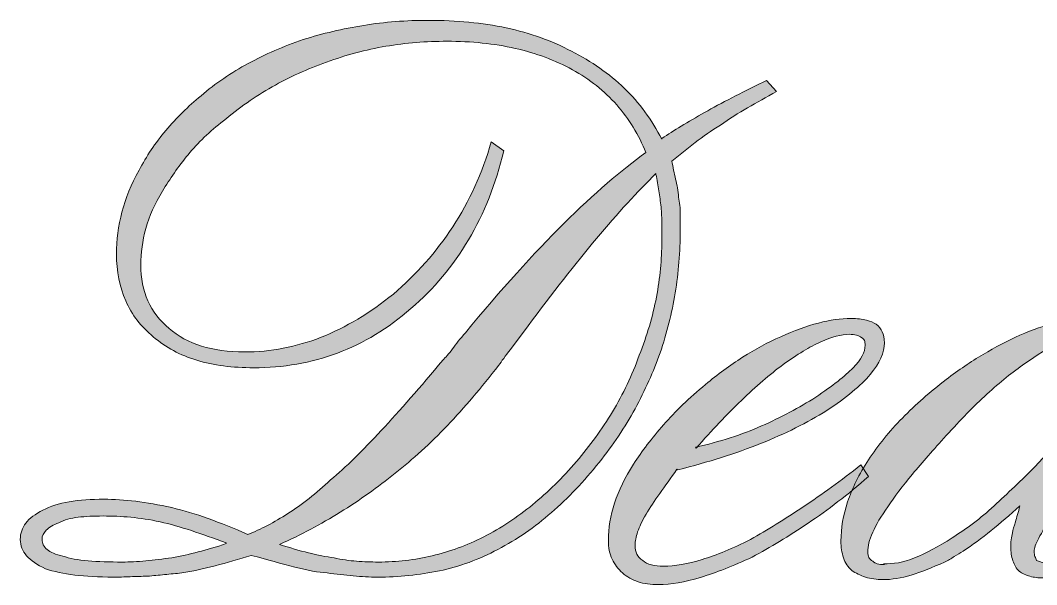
# Model space of a CAD drawing. Header units: millimetres. Extents: x 45.1 to 103.2, y -62.7 to -18.6.
# Drawn here: x 45.12 to 59.7, y -26.7 to -18.61 of the extents above; entities that cross this region are included whole.
import ezdxf

# ---------------------------------------------------------------- set-up
doc = ezdxf.new("R2010")
doc.units = ezdxf.units.MM
doc.header["$MEASUREMENT"] = 0
doc.layers.add('Calque 1', color=7, linetype='Continuous', lineweight=0)

# ---------------------------------------------------------------- blocks, each defined once
blk = doc.blocks.new('Block_0')
at = {"layer": 'Calque 1', "true_color": 0x1d1d1b, "transparency": 33554687}
h = blk.add_hatch(color=250, dxfattribs=at)
h.dxf.hatch_style = 2
edge = h.paths.add_edge_path()
edge.add_spline(control_points=[(53.389, -21.735), (53.085, -22.099), (52.757, -22.517), (52.405, -22.988), (52.405, -22.988), (52.153, -23.325), (52.153, -23.325), (52.081, -23.42), (52.025, -23.496), (51.985, -23.552), (51.737, -23.872), (51.491, -24.16), (51.248, -24.416), (51.004, -24.672), (50.753, -24.9), (50.498, -25.1), (50.25, -25.3), (49.988, -25.486), (49.712, -25.658), (49.436, -25.83), (49.146, -25.984), (48.842, -26.12), (48.986, -26.168), (49.124, -26.208), (49.256, -26.24), (49.388, -26.272), (49.51, -26.296), (49.622, -26.312), (49.734, -26.336), (49.842, -26.352), (49.946, -26.36), (50.05, -26.368), (50.154, -26.372), (50.258, -26.372), (50.522, -26.372), (50.78, -26.342), (51.032, -26.282), (51.284, -26.222), (51.529, -26.132), (51.769, -26.012), (52.017, -25.884), (52.251, -25.73), (52.471, -25.55), (52.691, -25.37), (52.901, -25.164), (53.101, -24.932), (53.293, -24.708), (53.465, -24.47), (53.617, -24.218), (53.769, -23.966), (53.897, -23.696), (54.001, -23.408), (54.113, -23.128), (54.195, -22.85), (54.247, -22.575), (54.299, -22.299), (54.325, -22.033), (54.325, -21.777), (54.325, -21.777), (54.325, -21.525), (54.325, -21.525), (54.325, -21.445), (54.321, -21.365), (54.313, -21.285), (54.305, -21.205), (54.295, -21.127), (54.283, -21.051), (54.271, -20.975), (54.257, -20.897), (54.241, -20.817), (54.241, -20.817), (54.241, -20.805), (54.241, -20.805), (53.977, -21.061), (53.693, -21.371), (53.389, -21.735)], knot_values=[0, 0, 0, 0, 1, 1, 1, 2, 2, 2, 3, 3, 3, 4, 4, 4, 5, 5, 5, 6, 6, 6, 7, 7, 7, 8, 8, 8, 9, 9, 9, 10, 10, 10, 11, 11, 11, 12, 12, 12, 13, 13, 13, 14, 14, 14, 15, 15, 15, 16, 16, 16, 17, 17, 17, 18, 18, 18, 19, 19, 19, 20, 20, 20, 21, 21, 21, 22, 22, 22, 23, 23, 23, 24, 24, 24, 25, 25, 25, 25], degree=3, periodic=0)
edge = h.paths.add_edge_path()
edge.add_spline(control_points=[(47.576, -25.922), (47.42, -25.87), (47.27, -25.828), (47.126, -25.796), (46.982, -25.764), (46.842, -25.742), (46.706, -25.73), (46.57, -25.718), (46.438, -25.712), (46.31, -25.712), (46.174, -25.712), (46.054, -25.718), (45.95, -25.73), (45.846, -25.742), (45.754, -25.768), (45.674, -25.808), (45.594, -25.84), (45.534, -25.876), (45.494, -25.916), (45.454, -25.956), (45.434, -26), (45.434, -26.048), (45.434, -26.104), (45.458, -26.152), (45.506, -26.192), (45.554, -26.232), (45.63, -26.264), (45.734, -26.288), (45.83, -26.32), (45.95, -26.342), (46.094, -26.354), (46.238, -26.366), (46.402, -26.372), (46.586, -26.372), (46.69, -26.372), (46.802, -26.366), (46.922, -26.354), (47.042, -26.342), (47.166, -26.328), (47.294, -26.312), (47.422, -26.288), (47.548, -26.26), (47.672, -26.228), (47.796, -26.196), (47.93, -26.156), (48.074, -26.108), (48.074, -26.108), (48.074, -26.096), (48.074, -26.096), (47.898, -26.032), (47.732, -25.974), (47.576, -25.922)], knot_values=[0, 0, 0, 0, 1, 1, 1, 2, 2, 2, 3, 3, 3, 4, 4, 4, 5, 5, 5, 6, 6, 6, 7, 7, 7, 8, 8, 8, 9, 9, 9, 10, 10, 10, 11, 11, 11, 12, 12, 12, 13, 13, 13, 14, 14, 14, 15, 15, 15, 16, 16, 16, 17, 17, 17, 17], degree=3, periodic=0)
edge = h.paths.add_edge_path()
edge.add_spline(control_points=[(54.937, -19.929), (55.177, -19.793), (55.457, -19.649), (55.777, -19.497), (55.777, -19.497), (55.825, -19.473), (55.825, -19.473), (55.825, -19.473), (55.969, -19.629), (55.969, -19.629), (55.825, -19.709), (55.687, -19.787), (55.555, -19.863), (55.423, -19.939), (55.293, -20.021), (55.165, -20.109), (55.037, -20.189), (54.917, -20.273), (54.805, -20.361), (54.805, -20.361), (54.469, -20.625), (54.469, -20.625), (54.485, -20.713), (54.503, -20.799), (54.523, -20.883), (54.543, -20.967), (54.557, -21.053), (54.565, -21.141), (54.573, -21.181), (54.579, -21.221), (54.583, -21.261), (54.587, -21.301), (54.589, -21.341), (54.589, -21.381), (54.589, -21.381), (54.589, -21.501), (54.589, -21.501), (54.589, -21.501), (54.589, -21.621), (54.589, -21.621), (54.589, -21.925), (54.565, -22.223), (54.517, -22.515), (54.469, -22.807), (54.397, -23.092), (54.301, -23.372), (54.205, -23.644), (54.085, -23.912), (53.941, -24.176), (53.797, -24.44), (53.625, -24.696), (53.425, -24.944), (53.209, -25.216), (52.981, -25.456), (52.741, -25.664), (52.501, -25.872), (52.245, -26.048), (51.973, -26.192), (51.701, -26.336), (51.421, -26.438), (51.133, -26.498), (50.845, -26.558), (50.55, -26.588), (50.246, -26.588), (50.134, -26.588), (50.018, -26.582), (49.898, -26.57), (49.778, -26.558), (49.654, -26.544), (49.526, -26.528), (49.398, -26.52), (49.242, -26.492), (49.058, -26.444), (48.874, -26.396), (48.666, -26.34), (48.434, -26.276), (48.258, -26.332), (48.086, -26.382), (47.918, -26.426), (47.75, -26.47), (47.59, -26.504), (47.438, -26.528), (47.358, -26.536), (47.276, -26.544), (47.192, -26.552), (47.108, -26.56), (47.026, -26.568), (46.946, -26.576), (46.866, -26.576), (46.784, -26.578), (46.7, -26.582), (46.616, -26.586), (46.534, -26.588), (46.454, -26.588), (46.246, -26.588), (46.062, -26.578), (45.902, -26.558), (45.742, -26.538), (45.602, -26.508), (45.482, -26.468), (45.362, -26.412), (45.272, -26.35), (45.212, -26.282), (45.152, -26.214), (45.122, -26.136), (45.122, -26.048), (45.122, -25.96), (45.148, -25.882), (45.2, -25.814), (45.252, -25.746), (45.334, -25.684), (45.446, -25.628), (45.55, -25.572), (45.676, -25.532), (45.824, -25.508), (45.972, -25.484), (46.138, -25.472), (46.322, -25.472), (46.466, -25.472), (46.618, -25.482), (46.778, -25.502), (46.938, -25.522), (47.11, -25.552), (47.294, -25.592), (47.462, -25.632), (47.636, -25.684), (47.816, -25.748), (47.996, -25.812), (48.186, -25.888), (48.386, -25.976), (48.57, -25.904), (48.762, -25.804), (48.962, -25.676), (49.162, -25.548), (49.366, -25.388), (49.574, -25.196), (49.79, -25.012), (50.032, -24.776), (50.3, -24.488), (50.568, -24.2), (50.861, -23.864), (51.182, -23.48), (51.222, -23.44), (51.267, -23.387), (51.32, -23.318), (51.372, -23.25), (51.434, -23.172), (51.506, -23.085), (52.017, -22.469), (52.489, -21.947), (52.921, -21.519), (53.353, -21.091), (53.745, -20.753), (54.097, -20.505), (53.993, -20.249), (53.853, -20.021), (53.677, -19.821), (53.501, -19.621), (53.289, -19.453), (53.041, -19.317), (52.793, -19.181), (52.519, -19.079), (52.219, -19.011), (51.919, -18.943), (51.593, -18.909), (51.241, -18.909), (50.946, -18.909), (50.654, -18.933), (50.366, -18.981), (50.078, -19.029), (49.794, -19.105), (49.514, -19.209), (49.242, -19.305), (48.982, -19.423), (48.734, -19.563), (48.486, -19.703), (48.254, -19.865), (48.038, -20.049), (47.838, -20.201), (47.668, -20.363), (47.528, -20.535), (47.388, -20.707), (47.266, -20.881), (47.162, -21.057), (47.05, -21.233), (46.97, -21.411), (46.922, -21.591), (46.874, -21.771), (46.85, -21.945), (46.85, -22.113), (46.85, -22.305), (46.884, -22.476), (46.952, -22.629), (47.02, -22.781), (47.122, -22.912), (47.258, -23.024), (47.386, -23.137), (47.54, -23.22), (47.72, -23.276), (47.9, -23.332), (48.106, -23.361), (48.338, -23.361), (48.714, -23.361), (49.08, -23.29), (49.436, -23.151), (49.792, -23.01), (50.138, -22.804), (50.474, -22.532), (50.802, -22.253), (51.086, -21.931), (51.326, -21.567), (51.566, -21.203), (51.749, -20.797), (51.877, -20.349), (51.877, -20.349), (52.057, -20.481), (52.057, -20.481), (51.945, -20.953), (51.777, -21.377), (51.553, -21.753), (51.33, -22.129), (51.054, -22.457), (50.726, -22.737), (50.398, -23.024), (50.046, -23.239), (49.67, -23.378), (49.294, -23.518), (48.894, -23.588), (48.47, -23.588), (48.166, -23.588), (47.894, -23.552), (47.654, -23.48), (47.414, -23.408), (47.206, -23.296), (47.03, -23.144), (46.854, -23), (46.722, -22.829), (46.634, -22.629), (46.546, -22.429), (46.502, -22.205), (46.502, -21.957), (46.502, -21.757), (46.528, -21.557), (46.58, -21.357), (46.632, -21.157), (46.714, -20.957), (46.826, -20.757), (46.93, -20.557), (47.058, -20.367), (47.21, -20.187), (47.362, -20.007), (47.53, -19.841), (47.714, -19.689), (47.922, -19.513), (48.148, -19.359), (48.392, -19.227), (48.636, -19.095), (48.898, -18.981), (49.178, -18.885), (49.458, -18.797), (49.748, -18.729), (50.048, -18.681), (50.348, -18.633), (50.658, -18.609), (50.978, -18.609), (51.378, -18.609), (51.749, -18.645), (52.093, -18.717), (52.437, -18.789), (52.749, -18.901), (53.029, -19.053), (53.317, -19.197), (53.569, -19.373), (53.785, -19.581), (54.001, -19.789), (54.181, -20.033), (54.325, -20.313), (54.325, -20.313), (54.325, -20.301), (54.325, -20.301), (54.493, -20.189), (54.697, -20.065), (54.937, -19.929)], knot_values=[0, 0, 0, 0, 1, 1, 1, 2, 2, 2, 3, 3, 3, 4, 4, 4, 5, 5, 5, 6, 6, 6, 7, 7, 7, 8, 8, 8, 9, 9, 9, 10, 10, 10, 11, 11, 11, 12, 12, 12, 13, 13, 13, 14, 14, 14, 15, 15, 15, 16, 16, 16, 17, 17, 17, 18, 18, 18, 19, 19, 19, 20, 20, 20, 21, 21, 21, 22, 22, 22, 23, 23, 23, 24, 24, 24, 25, 25, 25, 26, 26, 26, 27, 27, 27, 28, 28, 28, 29, 29, 29, 30, 30, 30, 31, 31, 31, 32, 32, 32, 33, 33, 33, 34, 34, 34, 35, 35, 35, 36, 36, 36, 37, 37, 37, 38, 38, 38, 39, 39, 39, 40, 40, 40, 41, 41, 41, 42, 42, 42, 43, 43, 43, 44, 44, 44, 45, 45, 45, 46, 46, 46, 47, 47, 47, 48, 48, 48, 49, 49, 49, 50, 50, 50, 51, 51, 51, 52, 52, 52, 53, 53, 53, 54, 54, 54, 55, 55, 55, 56, 56, 56, 57, 57, 57, 58, 58, 58, 59, 59, 59, 60, 60, 60, 61, 61, 61, 62, 62, 62, 63, 63, 63, 64, 64, 64, 65, 65, 65, 66, 66, 66, 67, 67, 67, 68, 68, 68, 69, 69, 69, 70, 70, 70, 71, 71, 71, 72, 72, 72, 73, 73, 73, 74, 74, 74, 75, 75, 75, 76, 76, 76, 77, 77, 77, 78, 78, 78, 79, 79, 79, 80, 80, 80, 81, 81, 81, 82, 82, 82, 83, 83, 83, 84, 84, 84, 85, 85, 85, 86, 86, 86, 87, 87, 87, 88, 88, 88, 89, 89, 89, 90, 90, 90, 91, 91, 91, 92, 92, 92, 93, 93, 93, 94, 94, 94, 94], degree=3, periodic=0)
h = blk.add_hatch(color=250, dxfattribs=at)
h.dxf.hatch_style = 2
edge = h.paths.add_edge_path()
edge.add_spline(control_points=[(57.95, -26.312), (58.11, -26.248), (58.29, -26.152), (58.49, -26.024), (58.594, -25.96), (58.696, -25.89), (58.796, -25.814), (58.896, -25.738), (58.994, -25.656), (59.09, -25.568), (59.186, -25.48), (59.284, -25.388), (59.384, -25.292), (59.484, -25.196), (59.586, -25.096), (59.69, -24.992), (59.85, -24.824), (59.992, -24.662), (60.116, -24.506), (60.24, -24.35), (60.346, -24.2), (60.434, -24.056), (60.522, -23.92), (60.588, -23.798), (60.632, -23.69), (60.676, -23.582), (60.698, -23.488), (60.698, -23.408), (60.698, -23.368), (60.692, -23.334), (60.68, -23.306), (60.668, -23.279), (60.65, -23.252), (60.626, -23.229), (60.594, -23.204), (60.56, -23.187), (60.524, -23.174), (60.488, -23.162), (60.45, -23.157), (60.41, -23.157), (60.29, -23.157), (60.158, -23.187), (60.014, -23.246), (59.87, -23.306), (59.71, -23.4), (59.534, -23.528), (59.358, -23.649), (59.176, -23.794), (58.988, -23.966), (58.8, -24.138), (58.606, -24.336), (58.406, -24.56), (58.222, -24.76), (58.06, -24.944), (57.92, -25.112), (57.78, -25.28), (57.662, -25.436), (57.566, -25.58), (57.47, -25.716), (57.398, -25.838), (57.35, -25.946), (57.302, -26.054), (57.278, -26.148), (57.278, -26.228), (57.278, -26.26), (57.284, -26.286), (57.296, -26.306), (57.308, -26.326), (57.326, -26.344), (57.35, -26.36), (57.366, -26.376), (57.388, -26.388), (57.416, -26.396), (57.444, -26.404), (57.478, -26.408), (57.518, -26.408), (57.518, -26.408), (57.506, -26.396), (57.506, -26.396), (57.642, -26.404), (57.79, -26.376), (57.95, -26.312)], knot_values=[0, 0, 0, 0, 1, 1, 1, 2, 2, 2, 3, 3, 3, 4, 4, 4, 5, 5, 5, 6, 6, 6, 7, 7, 7, 8, 8, 8, 9, 9, 9, 10, 10, 10, 11, 11, 11, 12, 12, 12, 13, 13, 13, 14, 14, 14, 15, 15, 15, 16, 16, 16, 17, 17, 17, 18, 18, 18, 19, 19, 19, 20, 20, 20, 21, 21, 21, 22, 22, 22, 23, 23, 23, 24, 24, 24, 25, 25, 25, 26, 26, 26, 27, 27, 27, 27], degree=3, periodic=0)
edge = h.paths.add_edge_path()
edge.add_spline(control_points=[(64.621, -19.521), (64.621, -19.521), (59.942, -25.688), (59.942, -25.688), (59.942, -25.688), (59.93, -25.712), (59.93, -25.712), (59.842, -25.84), (59.776, -25.946), (59.732, -26.03), (59.688, -26.114), (59.666, -26.176), (59.666, -26.216), (59.666, -26.248), (59.67, -26.274), (59.678, -26.294), (59.686, -26.314), (59.694, -26.332), (59.702, -26.348), (59.718, -26.356), (59.74, -26.364), (59.768, -26.372), (59.796, -26.38), (59.826, -26.384), (59.858, -26.384), (59.93, -26.384), (60.03, -26.354), (60.158, -26.294), (60.286, -26.234), (60.442, -26.14), (60.626, -26.012), (60.81, -25.876), (61.017, -25.718), (61.249, -25.538), (61.482, -25.358), (61.733, -25.148), (62.005, -24.908), (62.005, -24.908), (62.161, -25.064), (62.161, -25.064), (61.889, -25.32), (61.637, -25.544), (61.406, -25.736), (61.174, -25.928), (60.954, -26.092), (60.745, -26.228), (60.545, -26.356), (60.366, -26.45), (60.206, -26.51), (60.046, -26.57), (59.91, -26.6), (59.798, -26.6), (59.726, -26.6), (59.662, -26.592), (59.606, -26.576), (59.55, -26.56), (59.498, -26.536), (59.45, -26.504), (59.41, -26.464), (59.38, -26.414), (59.36, -26.354), (59.34, -26.294), (59.33, -26.228), (59.33, -26.156), (59.33, -26.124), (59.332, -26.09), (59.336, -26.054), (59.34, -26.018), (59.346, -25.984), (59.354, -25.952), (59.362, -25.912), (59.376, -25.86), (59.396, -25.796), (59.416, -25.732), (59.438, -25.656), (59.462, -25.568), (59.318, -25.696), (59.18, -25.814), (59.048, -25.922), (58.916, -26.03), (58.782, -26.128), (58.646, -26.216), (58.606, -26.24), (58.564, -26.266), (58.52, -26.294), (58.476, -26.322), (58.43, -26.348), (58.382, -26.372), (58.206, -26.452), (58.046, -26.514), (57.902, -26.558), (57.758, -26.602), (57.622, -26.624), (57.494, -26.624), (57.406, -26.624), (57.324, -26.612), (57.248, -26.588), (57.172, -26.564), (57.106, -26.532), (57.05, -26.492), (56.994, -26.444), (56.954, -26.384), (56.93, -26.312), (56.906, -26.24), (56.894, -26.16), (56.894, -26.072), (56.894, -25.888), (56.926, -25.7), (56.99, -25.508), (57.054, -25.316), (57.154, -25.116), (57.29, -24.908), (57.426, -24.7), (57.588, -24.5), (57.776, -24.308), (57.964, -24.116), (58.174, -23.932), (58.406, -23.756), (58.582, -23.62), (58.758, -23.5), (58.934, -23.397), (59.11, -23.292), (59.286, -23.2), (59.462, -23.121), (59.646, -23.04), (59.818, -22.981), (59.978, -22.941), (60.138, -22.901), (60.282, -22.881), (60.41, -22.881), (60.498, -22.881), (60.576, -22.892), (60.643, -22.916), (60.712, -22.941), (60.77, -22.977), (60.817, -23.024), (60.866, -23.065), (60.902, -23.115), (60.925, -23.174), (60.95, -23.234), (60.961, -23.305), (60.961, -23.384), (60.961, -23.384), (60.961, -23.408), (60.961, -23.408), (60.961, -23.408), (60.961, -23.444), (60.961, -23.444), (60.961, -23.444), (60.961, -23.462), (60.961, -23.462), (60.961, -23.462), (60.961, -23.48), (60.961, -23.48), (60.954, -23.488), (60.95, -23.495), (60.95, -23.498), (60.95, -23.498), (60.95, -23.505), (60.95, -23.505), (60.95, -23.505), (63.937, -19.521), (63.937, -19.521), (63.937, -19.521), (64.621, -19.521), (64.621, -19.521)], knot_values=[0, 0, 0, 0, 1, 1, 1, 2, 2, 2, 3, 3, 3, 4, 4, 4, 5, 5, 5, 6, 6, 6, 7, 7, 7, 8, 8, 8, 9, 9, 9, 10, 10, 10, 11, 11, 11, 12, 12, 12, 13, 13, 13, 14, 14, 14, 15, 15, 15, 16, 16, 16, 17, 17, 17, 18, 18, 18, 19, 19, 19, 20, 20, 20, 21, 21, 21, 22, 22, 22, 23, 23, 23, 24, 24, 24, 25, 25, 25, 26, 26, 26, 27, 27, 27, 28, 28, 28, 29, 29, 29, 30, 30, 30, 31, 31, 31, 32, 32, 32, 33, 33, 33, 34, 34, 34, 35, 35, 35, 36, 36, 36, 37, 37, 37, 38, 38, 38, 39, 39, 39, 40, 40, 40, 41, 41, 41, 42, 42, 42, 43, 43, 43, 44, 44, 44, 45, 45, 45, 46, 46, 46, 47, 47, 47, 48, 48, 48, 49, 49, 49, 50, 50, 50, 51, 51, 51, 52, 52, 52, 53, 53, 53, 54, 54, 54, 55, 55, 55, 55], degree=3, periodic=0)
h = blk.add_hatch(color=250, dxfattribs=at)
h.dxf.hatch_style = 2
edge = h.paths.add_edge_path()
edge.add_spline(control_points=[(55.754, -24.422), (56.034, -24.298), (56.294, -24.16), (56.534, -24.008), (56.774, -23.848), (56.952, -23.708), (57.068, -23.588), (57.184, -23.469), (57.242, -23.361), (57.242, -23.264), (57.242, -23.24), (57.238, -23.219), (57.23, -23.198), (57.222, -23.178), (57.21, -23.164), (57.194, -23.157), (57.17, -23.141), (57.144, -23.128), (57.116, -23.121), (57.088, -23.112), (57.054, -23.108), (57.014, -23.108), (56.902, -23.108), (56.766, -23.144), (56.606, -23.216), (56.446, -23.289), (56.266, -23.397), (56.066, -23.541), (55.874, -23.684), (55.674, -23.856), (55.466, -24.056), (55.258, -24.256), (55.042, -24.484), (54.818, -24.74), (54.818, -24.74), (54.806, -24.728), (54.806, -24.728), (55.158, -24.648), (55.474, -24.546), (55.754, -24.422)], knot_values=[0, 0, 0, 0, 1, 1, 1, 2, 2, 2, 3, 3, 3, 4, 4, 4, 5, 5, 5, 6, 6, 6, 7, 7, 7, 8, 8, 8, 9, 9, 9, 10, 10, 10, 11, 11, 11, 12, 12, 12, 13, 13, 13, 13], degree=3, periodic=0)
edge = h.paths.add_edge_path()
edge.add_spline(control_points=[(54.296, -25.388), (54.22, -25.492), (54.154, -25.592), (54.098, -25.688), (54.042, -25.784), (54.002, -25.868), (53.978, -25.94), (53.954, -26.012), (53.942, -26.076), (53.942, -26.132), (53.942, -26.18), (53.95, -26.222), (53.966, -26.258), (53.982, -26.294), (54.01, -26.324), (54.05, -26.348), (54.082, -26.38), (54.124, -26.402), (54.176, -26.414), (54.228, -26.426), (54.286, -26.432), (54.35, -26.432), (54.51, -26.432), (54.694, -26.4), (54.902, -26.336), (55.11, -26.272), (55.342, -26.176), (55.598, -26.048), (55.838, -25.912), (56.09, -25.756), (56.354, -25.58), (56.618, -25.404), (56.894, -25.204), (57.182, -24.98), (57.182, -24.98), (57.29, -25.148), (57.29, -25.148), (56.994, -25.404), (56.706, -25.626), (56.426, -25.814), (56.146, -26.002), (55.878, -26.164), (55.622, -26.3), (55.35, -26.428), (55.102, -26.526), (54.878, -26.594), (54.654, -26.662), (54.454, -26.696), (54.278, -26.696), (54.166, -26.696), (54.068, -26.682), (53.984, -26.654), (53.9, -26.626), (53.826, -26.584), (53.762, -26.528), (53.698, -26.472), (53.648, -26.406), (53.612, -26.33), (53.576, -26.254), (53.558, -26.164), (53.558, -26.06), (53.558, -25.884), (53.588, -25.706), (53.648, -25.526), (53.708, -25.346), (53.798, -25.16), (53.918, -24.968), (54.038, -24.784), (54.182, -24.596), (54.35, -24.404), (54.518, -24.212), (54.718, -24.02), (54.95, -23.828), (55.126, -23.684), (55.304, -23.554), (55.484, -23.438), (55.664, -23.322), (55.846, -23.224), (56.03, -23.144), (56.222, -23.056), (56.402, -22.991), (56.57, -22.947), (56.738, -22.902), (56.894, -22.881), (57.038, -22.881), (57.126, -22.881), (57.2, -22.889), (57.26, -22.905), (57.32, -22.921), (57.366, -22.941), (57.398, -22.964), (57.438, -22.997), (57.468, -23.033), (57.488, -23.072), (57.508, -23.112), (57.518, -23.164), (57.518, -23.229), (57.518, -23.372), (57.45, -23.524), (57.314, -23.684), (57.178, -23.844), (56.97, -24.016), (56.69, -24.2), (56.41, -24.376), (56.094, -24.534), (55.742, -24.674), (55.39, -24.814), (54.994, -24.94), (54.554, -25.052), (54.554, -25.052), (54.542, -25.04), (54.542, -25.04), (54.454, -25.168), (54.372, -25.284), (54.296, -25.388)], knot_values=[0, 0, 0, 0, 1, 1, 1, 2, 2, 2, 3, 3, 3, 4, 4, 4, 5, 5, 5, 6, 6, 6, 7, 7, 7, 8, 8, 8, 9, 9, 9, 10, 10, 10, 11, 11, 11, 12, 12, 12, 13, 13, 13, 14, 14, 14, 15, 15, 15, 16, 16, 16, 17, 17, 17, 18, 18, 18, 19, 19, 19, 20, 20, 20, 21, 21, 21, 22, 22, 22, 23, 23, 23, 24, 24, 24, 25, 25, 25, 26, 26, 26, 27, 27, 27, 28, 28, 28, 29, 29, 29, 30, 30, 30, 31, 31, 31, 32, 32, 32, 33, 33, 33, 34, 34, 34, 35, 35, 35, 36, 36, 36, 37, 37, 37, 38, 38, 38, 38], degree=3, periodic=0)
at = {"layer": 'Calque 1'}
for points, knots in [([(54.937, -19.929), (55.177, -19.793), (55.457, -19.649), (55.777, -19.497), (55.777, -19.497), (55.825, -19.473), (55.825, -19.473), (55.825, -19.473), (55.969, -19.629), (55.969, -19.629), (55.825, -19.709), (55.687, -19.787), (55.555, -19.863), (55.423, -19.939), (55.293, -20.021), (55.165, -20.109), (55.037, -20.189), (54.917, -20.273), (54.805, -20.361), (54.805, -20.361), (54.469, -20.625), (54.469, -20.625), (54.485, -20.713), (54.503, -20.799), (54.523, -20.883), (54.543, -20.967), (54.557, -21.053), (54.565, -21.141), (54.573, -21.181), (54.579, -21.221), (54.583, -21.261), (54.587, -21.301), (54.589, -21.341), (54.589, -21.381), (54.589, -21.381), (54.589, -21.501), (54.589, -21.501), (54.589, -21.501), (54.589, -21.621), (54.589, -21.621), (54.589, -21.925), (54.565, -22.223), (54.517, -22.515), (54.469, -22.807), (54.397, -23.092), (54.301, -23.372), (54.205, -23.644), (54.085, -23.912), (53.941, -24.176), (53.797, -24.44), (53.625, -24.696), (53.425, -24.944), (53.209, -25.216), (52.981, -25.456), (52.741, -25.664), (52.501, -25.872), (52.245, -26.048), (51.973, -26.192), (51.701, -26.336), (51.421, -26.438), (51.133, -26.498), (50.845, -26.558), (50.55, -26.588), (50.246, -26.588), (50.134, -26.588), (50.018, -26.582), (49.898, -26.57), (49.778, -26.558), (49.654, -26.544), (49.526, -26.528), (49.398, -26.52), (49.242, -26.492), (49.058, -26.444), (48.874, -26.396), (48.666, -26.34), (48.434, -26.276), (48.258, -26.332), (48.086, -26.382), (47.918, -26.426), (47.75, -26.47), (47.59, -26.504), (47.438, -26.528), (47.358, -26.536), (47.276, -26.544), (47.192, -26.552), (47.108, -26.56), (47.026, -26.568), (46.946, -26.576), (46.866, -26.576), (46.784, -26.578), (46.7, -26.582), (46.616, -26.586), (46.534, -26.588), (46.454, -26.588), (46.246, -26.588), (46.062, -26.578), (45.902, -26.558), (45.742, -26.538), (45.602, -26.508), (45.482, -26.468), (45.362, -26.412), (45.272, -26.35), (45.212, -26.282), (45.152, -26.214), (45.122, -26.136), (45.122, -26.048), (45.122, -25.96), (45.148, -25.882), (45.2, -25.814), (45.252, -25.746), (45.334, -25.684), (45.446, -25.628), (45.55, -25.572), (45.676, -25.532), (45.824, -25.508), (45.972, -25.484), (46.138, -25.472), (46.322, -25.472), (46.466, -25.472), (46.618, -25.482), (46.778, -25.502), (46.938, -25.522), (47.11, -25.552), (47.294, -25.592), (47.462, -25.632), (47.636, -25.684), (47.816, -25.748), (47.996, -25.812), (48.186, -25.888), (48.386, -25.976), (48.57, -25.904), (48.762, -25.804), (48.962, -25.676), (49.162, -25.548), (49.366, -25.388), (49.574, -25.196), (49.79, -25.012), (50.032, -24.776), (50.3, -24.488), (50.568, -24.2), (50.861, -23.864), (51.182, -23.48), (51.222, -23.44), (51.267, -23.387), (51.32, -23.318), (51.372, -23.25), (51.434, -23.172), (51.506, -23.085), (52.017, -22.469), (52.489, -21.947), (52.921, -21.519), (53.353, -21.091), (53.745, -20.753), (54.097, -20.505), (53.993, -20.249), (53.853, -20.021), (53.677, -19.821), (53.501, -19.621), (53.289, -19.453), (53.041, -19.317), (52.793, -19.181), (52.519, -19.079), (52.219, -19.011), (51.919, -18.943), (51.593, -18.909), (51.241, -18.909), (50.946, -18.909), (50.654, -18.933), (50.366, -18.981), (50.078, -19.029), (49.794, -19.105), (49.514, -19.209), (49.242, -19.305), (48.982, -19.423), (48.734, -19.563), (48.486, -19.703), (48.254, -19.865), (48.038, -20.049), (47.838, -20.201), (47.668, -20.363), (47.528, -20.535), (47.388, -20.707), (47.266, -20.881), (47.162, -21.057), (47.05, -21.233), (46.97, -21.411), (46.922, -21.591), (46.874, -21.771), (46.85, -21.945), (46.85, -22.113), (46.85, -22.305), (46.884, -22.476), (46.952, -22.629), (47.02, -22.781), (47.122, -22.912), (47.258, -23.024), (47.386, -23.137), (47.54, -23.22), (47.72, -23.276), (47.9, -23.332), (48.106, -23.361), (48.338, -23.361), (48.714, -23.361), (49.08, -23.29), (49.436, -23.151), (49.792, -23.01), (50.138, -22.804), (50.474, -22.532), (50.802, -22.253), (51.086, -21.931), (51.326, -21.567), (51.566, -21.203), (51.749, -20.797), (51.877, -20.349), (51.877, -20.349), (52.057, -20.481), (52.057, -20.481), (51.945, -20.953), (51.777, -21.377), (51.553, -21.753), (51.33, -22.129), (51.054, -22.457), (50.726, -22.737), (50.398, -23.024), (50.046, -23.239), (49.67, -23.378), (49.294, -23.518), (48.894, -23.588), (48.47, -23.588), (48.166, -23.588), (47.894, -23.552), (47.654, -23.48), (47.414, -23.408), (47.206, -23.296), (47.03, -23.144), (46.854, -23), (46.722, -22.829), (46.634, -22.629), (46.546, -22.429), (46.502, -22.205), (46.502, -21.957), (46.502, -21.757), (46.528, -21.557), (46.58, -21.357), (46.632, -21.157), (46.714, -20.957), (46.826, -20.757), (46.93, -20.557), (47.058, -20.367), (47.21, -20.187), (47.362, -20.007), (47.53, -19.841), (47.714, -19.689), (47.922, -19.513), (48.148, -19.359), (48.392, -19.227), (48.636, -19.095), (48.898, -18.981), (49.178, -18.885), (49.458, -18.797), (49.748, -18.729), (50.048, -18.681), (50.348, -18.633), (50.658, -18.609), (50.978, -18.609), (51.378, -18.609), (51.749, -18.645), (52.093, -18.717), (52.437, -18.789), (52.749, -18.901), (53.029, -19.053), (53.317, -19.197), (53.569, -19.373), (53.785, -19.581), (54.001, -19.789), (54.181, -20.033), (54.325, -20.313), (54.325, -20.313), (54.325, -20.301), (54.325, -20.301), (54.493, -20.189), (54.697, -20.065), (54.937, -19.929)], [0, 0, 0, 0, 1, 1, 1, 2, 2, 2, 3, 3, 3, 4, 4, 4, 5, 5, 5, 6, 6, 6, 7, 7, 7, 8, 8, 8, 9, 9, 9, 10, 10, 10, 11, 11, 11, 12, 12, 12, 13, 13, 13, 14, 14, 14, 15, 15, 15, 16, 16, 16, 17, 17, 17, 18, 18, 18, 19, 19, 19, 20, 20, 20, 21, 21, 21, 22, 22, 22, 23, 23, 23, 24, 24, 24, 25, 25, 25, 26, 26, 26, 27, 27, 27, 28, 28, 28, 29, 29, 29, 30, 30, 30, 31, 31, 31, 32, 32, 32, 33, 33, 33, 34, 34, 34, 35, 35, 35, 36, 36, 36, 37, 37, 37, 38, 38, 38, 39, 39, 39, 40, 40, 40, 41, 41, 41, 42, 42, 42, 43, 43, 43, 44, 44, 44, 45, 45, 45, 46, 46, 46, 47, 47, 47, 48, 48, 48, 49, 49, 49, 50, 50, 50, 51, 51, 51, 52, 52, 52, 53, 53, 53, 54, 54, 54, 55, 55, 55, 56, 56, 56, 57, 57, 57, 58, 58, 58, 59, 59, 59, 60, 60, 60, 61, 61, 61, 62, 62, 62, 63, 63, 63, 64, 64, 64, 65, 65, 65, 66, 66, 66, 67, 67, 67, 68, 68, 68, 69, 69, 69, 70, 70, 70, 71, 71, 71, 72, 72, 72, 73, 73, 73, 74, 74, 74, 75, 75, 75, 76, 76, 76, 77, 77, 77, 78, 78, 78, 79, 79, 79, 80, 80, 80, 81, 81, 81, 82, 82, 82, 83, 83, 83, 84, 84, 84, 85, 85, 85, 86, 86, 86, 87, 87, 87, 88, 88, 88, 89, 89, 89, 90, 90, 90, 91, 91, 91, 92, 92, 92, 93, 93, 93, 94, 94, 94, 94]), ([(64.621, -19.521), (64.621, -19.521), (59.942, -25.688), (59.942, -25.688), (59.942, -25.688), (59.93, -25.712), (59.93, -25.712), (59.842, -25.84), (59.776, -25.946), (59.732, -26.03), (59.688, -26.114), (59.666, -26.176), (59.666, -26.216), (59.666, -26.248), (59.67, -26.274), (59.678, -26.294), (59.686, -26.314), (59.694, -26.332), (59.702, -26.348), (59.718, -26.356), (59.74, -26.364), (59.768, -26.372), (59.796, -26.38), (59.826, -26.384), (59.858, -26.384), (59.93, -26.384), (60.03, -26.354), (60.158, -26.294), (60.286, -26.234), (60.442, -26.14), (60.626, -26.012), (60.81, -25.876), (61.017, -25.718), (61.249, -25.538), (61.482, -25.358), (61.733, -25.148), (62.005, -24.908), (62.005, -24.908), (62.161, -25.064), (62.161, -25.064), (61.889, -25.32), (61.637, -25.544), (61.406, -25.736), (61.174, -25.928), (60.954, -26.092), (60.745, -26.228), (60.545, -26.356), (60.366, -26.45), (60.206, -26.51), (60.046, -26.57), (59.91, -26.6), (59.798, -26.6), (59.726, -26.6), (59.662, -26.592), (59.606, -26.576), (59.55, -26.56), (59.498, -26.536), (59.45, -26.504), (59.41, -26.464), (59.38, -26.414), (59.36, -26.354), (59.34, -26.294), (59.33, -26.228), (59.33, -26.156), (59.33, -26.124), (59.332, -26.09), (59.336, -26.054), (59.34, -26.018), (59.346, -25.984), (59.354, -25.952), (59.362, -25.912), (59.376, -25.86), (59.396, -25.796), (59.416, -25.732), (59.438, -25.656), (59.462, -25.568), (59.318, -25.696), (59.18, -25.814), (59.048, -25.922), (58.916, -26.03), (58.782, -26.128), (58.646, -26.216), (58.606, -26.24), (58.564, -26.266), (58.52, -26.294), (58.476, -26.322), (58.43, -26.348), (58.382, -26.372), (58.206, -26.452), (58.046, -26.514), (57.902, -26.558), (57.758, -26.602), (57.622, -26.624), (57.494, -26.624), (57.406, -26.624), (57.324, -26.612), (57.248, -26.588), (57.172, -26.564), (57.106, -26.532), (57.05, -26.492), (56.994, -26.444), (56.954, -26.384), (56.93, -26.312), (56.906, -26.24), (56.894, -26.16), (56.894, -26.072), (56.894, -25.888), (56.926, -25.7), (56.99, -25.508), (57.054, -25.316), (57.154, -25.116), (57.29, -24.908), (57.426, -24.7), (57.588, -24.5), (57.776, -24.308), (57.964, -24.116), (58.174, -23.932), (58.406, -23.756), (58.582, -23.62), (58.758, -23.5), (58.934, -23.397), (59.11, -23.292), (59.286, -23.2), (59.462, -23.121), (59.646, -23.04), (59.818, -22.981), (59.978, -22.941), (60.138, -22.901), (60.282, -22.881), (60.41, -22.881), (60.498, -22.881), (60.576, -22.892), (60.643, -22.916), (60.712, -22.941), (60.77, -22.977), (60.817, -23.024), (60.866, -23.065), (60.902, -23.115), (60.925, -23.174), (60.95, -23.234), (60.961, -23.305), (60.961, -23.384), (60.961, -23.384), (60.961, -23.408), (60.961, -23.408), (60.961, -23.408), (60.961, -23.444), (60.961, -23.444), (60.961, -23.444), (60.961, -23.462), (60.961, -23.462), (60.961, -23.462), (60.961, -23.48), (60.961, -23.48), (60.954, -23.488), (60.95, -23.495), (60.95, -23.498), (60.95, -23.498), (60.95, -23.505), (60.95, -23.505), (60.95, -23.505), (63.937, -19.521), (63.937, -19.521), (63.937, -19.521), (64.621, -19.521), (64.621, -19.521)], [0, 0, 0, 0, 1, 1, 1, 2, 2, 2, 3, 3, 3, 4, 4, 4, 5, 5, 5, 6, 6, 6, 7, 7, 7, 8, 8, 8, 9, 9, 9, 10, 10, 10, 11, 11, 11, 12, 12, 12, 13, 13, 13, 14, 14, 14, 15, 15, 15, 16, 16, 16, 17, 17, 17, 18, 18, 18, 19, 19, 19, 20, 20, 20, 21, 21, 21, 22, 22, 22, 23, 23, 23, 24, 24, 24, 25, 25, 25, 26, 26, 26, 27, 27, 27, 28, 28, 28, 29, 29, 29, 30, 30, 30, 31, 31, 31, 32, 32, 32, 33, 33, 33, 34, 34, 34, 35, 35, 35, 36, 36, 36, 37, 37, 37, 38, 38, 38, 39, 39, 39, 40, 40, 40, 41, 41, 41, 42, 42, 42, 43, 43, 43, 44, 44, 44, 45, 45, 45, 46, 46, 46, 47, 47, 47, 48, 48, 48, 49, 49, 49, 50, 50, 50, 51, 51, 51, 52, 52, 52, 53, 53, 53, 54, 54, 54, 55, 55, 55, 55]), ([(53.389, -21.735), (53.085, -22.099), (52.757, -22.517), (52.405, -22.988), (52.405, -22.988), (52.153, -23.325), (52.153, -23.325), (52.081, -23.42), (52.025, -23.496), (51.985, -23.552), (51.737, -23.872), (51.491, -24.16), (51.248, -24.416), (51.004, -24.672), (50.753, -24.9), (50.498, -25.1), (50.25, -25.3), (49.988, -25.486), (49.712, -25.658), (49.436, -25.83), (49.146, -25.984), (48.842, -26.12), (48.986, -26.168), (49.124, -26.208), (49.256, -26.24), (49.388, -26.272), (49.51, -26.296), (49.622, -26.312), (49.734, -26.336), (49.842, -26.352), (49.946, -26.36), (50.05, -26.368), (50.154, -26.372), (50.258, -26.372), (50.522, -26.372), (50.78, -26.342), (51.032, -26.282), (51.284, -26.222), (51.529, -26.132), (51.769, -26.012), (52.017, -25.884), (52.251, -25.73), (52.471, -25.55), (52.691, -25.37), (52.901, -25.164), (53.101, -24.932), (53.293, -24.708), (53.465, -24.47), (53.617, -24.218), (53.769, -23.966), (53.897, -23.696), (54.001, -23.408), (54.113, -23.128), (54.195, -22.85), (54.247, -22.575), (54.299, -22.299), (54.325, -22.033), (54.325, -21.777), (54.325, -21.777), (54.325, -21.525), (54.325, -21.525), (54.325, -21.445), (54.321, -21.365), (54.313, -21.285), (54.305, -21.205), (54.295, -21.127), (54.283, -21.051), (54.271, -20.975), (54.257, -20.897), (54.241, -20.817), (54.241, -20.817), (54.241, -20.805), (54.241, -20.805), (53.977, -21.061), (53.693, -21.371), (53.389, -21.735)], [0, 0, 0, 0, 1, 1, 1, 2, 2, 2, 3, 3, 3, 4, 4, 4, 5, 5, 5, 6, 6, 6, 7, 7, 7, 8, 8, 8, 9, 9, 9, 10, 10, 10, 11, 11, 11, 12, 12, 12, 13, 13, 13, 14, 14, 14, 15, 15, 15, 16, 16, 16, 17, 17, 17, 18, 18, 18, 19, 19, 19, 20, 20, 20, 21, 21, 21, 22, 22, 22, 23, 23, 23, 24, 24, 24, 25, 25, 25, 25]), ([(54.296, -25.388), (54.22, -25.492), (54.154, -25.592), (54.098, -25.688), (54.042, -25.784), (54.002, -25.868), (53.978, -25.94), (53.954, -26.012), (53.942, -26.076), (53.942, -26.132), (53.942, -26.18), (53.95, -26.222), (53.966, -26.258), (53.982, -26.294), (54.01, -26.324), (54.05, -26.348), (54.082, -26.38), (54.124, -26.402), (54.176, -26.414), (54.228, -26.426), (54.286, -26.432), (54.35, -26.432), (54.51, -26.432), (54.694, -26.4), (54.902, -26.336), (55.11, -26.272), (55.342, -26.176), (55.598, -26.048), (55.838, -25.912), (56.09, -25.756), (56.354, -25.58), (56.618, -25.404), (56.894, -25.204), (57.182, -24.98), (57.182, -24.98), (57.29, -25.148), (57.29, -25.148), (56.994, -25.404), (56.706, -25.626), (56.426, -25.814), (56.146, -26.002), (55.878, -26.164), (55.622, -26.3), (55.35, -26.428), (55.102, -26.526), (54.878, -26.594), (54.654, -26.662), (54.454, -26.696), (54.278, -26.696), (54.166, -26.696), (54.068, -26.682), (53.984, -26.654), (53.9, -26.626), (53.826, -26.584), (53.762, -26.528), (53.698, -26.472), (53.648, -26.406), (53.612, -26.33), (53.576, -26.254), (53.558, -26.164), (53.558, -26.06), (53.558, -25.884), (53.588, -25.706), (53.648, -25.526), (53.708, -25.346), (53.798, -25.16), (53.918, -24.968), (54.038, -24.784), (54.182, -24.596), (54.35, -24.404), (54.518, -24.212), (54.718, -24.02), (54.95, -23.828), (55.126, -23.684), (55.304, -23.554), (55.484, -23.438), (55.664, -23.322), (55.846, -23.224), (56.03, -23.144), (56.222, -23.056), (56.402, -22.991), (56.57, -22.947), (56.738, -22.902), (56.894, -22.881), (57.038, -22.881), (57.126, -22.881), (57.2, -22.889), (57.26, -22.905), (57.32, -22.921), (57.366, -22.941), (57.398, -22.964), (57.438, -22.997), (57.468, -23.033), (57.488, -23.072), (57.508, -23.112), (57.518, -23.164), (57.518, -23.229), (57.518, -23.372), (57.45, -23.524), (57.314, -23.684), (57.178, -23.844), (56.97, -24.016), (56.69, -24.2), (56.41, -24.376), (56.094, -24.534), (55.742, -24.674), (55.39, -24.814), (54.994, -24.94), (54.554, -25.052), (54.554, -25.052), (54.542, -25.04), (54.542, -25.04), (54.454, -25.168), (54.372, -25.284), (54.296, -25.388)], [0, 0, 0, 0, 1, 1, 1, 2, 2, 2, 3, 3, 3, 4, 4, 4, 5, 5, 5, 6, 6, 6, 7, 7, 7, 8, 8, 8, 9, 9, 9, 10, 10, 10, 11, 11, 11, 12, 12, 12, 13, 13, 13, 14, 14, 14, 15, 15, 15, 16, 16, 16, 17, 17, 17, 18, 18, 18, 19, 19, 19, 20, 20, 20, 21, 21, 21, 22, 22, 22, 23, 23, 23, 24, 24, 24, 25, 25, 25, 26, 26, 26, 27, 27, 27, 28, 28, 28, 29, 29, 29, 30, 30, 30, 31, 31, 31, 32, 32, 32, 33, 33, 33, 34, 34, 34, 35, 35, 35, 36, 36, 36, 37, 37, 37, 38, 38, 38, 38]), ([(55.754, -24.422), (56.034, -24.298), (56.294, -24.16), (56.534, -24.008), (56.774, -23.848), (56.952, -23.708), (57.068, -23.588), (57.184, -23.469), (57.242, -23.361), (57.242, -23.264), (57.242, -23.24), (57.238, -23.219), (57.23, -23.198), (57.222, -23.178), (57.21, -23.164), (57.194, -23.157), (57.17, -23.141), (57.144, -23.128), (57.116, -23.121), (57.088, -23.112), (57.054, -23.108), (57.014, -23.108), (56.902, -23.108), (56.766, -23.144), (56.606, -23.216), (56.446, -23.289), (56.266, -23.397), (56.066, -23.541), (55.874, -23.684), (55.674, -23.856), (55.466, -24.056), (55.258, -24.256), (55.042, -24.484), (54.818, -24.74), (54.818, -24.74), (54.806, -24.728), (54.806, -24.728), (55.158, -24.648), (55.474, -24.546), (55.754, -24.422)], [0, 0, 0, 0, 1, 1, 1, 2, 2, 2, 3, 3, 3, 4, 4, 4, 5, 5, 5, 6, 6, 6, 7, 7, 7, 8, 8, 8, 9, 9, 9, 10, 10, 10, 11, 11, 11, 12, 12, 12, 13, 13, 13, 13]), ([(57.95, -26.312), (58.11, -26.248), (58.29, -26.152), (58.49, -26.024), (58.594, -25.96), (58.696, -25.89), (58.796, -25.814), (58.896, -25.738), (58.994, -25.656), (59.09, -25.568), (59.186, -25.48), (59.284, -25.388), (59.384, -25.292), (59.484, -25.196), (59.586, -25.096), (59.69, -24.992), (59.85, -24.824), (59.992, -24.662), (60.116, -24.506), (60.24, -24.35), (60.346, -24.2), (60.434, -24.056), (60.522, -23.92), (60.588, -23.798), (60.632, -23.69), (60.676, -23.582), (60.698, -23.488), (60.698, -23.408), (60.698, -23.368), (60.692, -23.334), (60.68, -23.306), (60.668, -23.279), (60.65, -23.252), (60.626, -23.229), (60.594, -23.204), (60.56, -23.187), (60.524, -23.174), (60.488, -23.162), (60.45, -23.157), (60.41, -23.157), (60.29, -23.157), (60.158, -23.187), (60.014, -23.246), (59.87, -23.306), (59.71, -23.4), (59.534, -23.528), (59.358, -23.649), (59.176, -23.794), (58.988, -23.966), (58.8, -24.138), (58.606, -24.336), (58.406, -24.56), (58.222, -24.76), (58.06, -24.944), (57.92, -25.112), (57.78, -25.28), (57.662, -25.436), (57.566, -25.58), (57.47, -25.716), (57.398, -25.838), (57.35, -25.946), (57.302, -26.054), (57.278, -26.148), (57.278, -26.228), (57.278, -26.26), (57.284, -26.286), (57.296, -26.306), (57.308, -26.326), (57.326, -26.344), (57.35, -26.36), (57.366, -26.376), (57.388, -26.388), (57.416, -26.396), (57.444, -26.404), (57.478, -26.408), (57.518, -26.408), (57.518, -26.408), (57.506, -26.396), (57.506, -26.396), (57.642, -26.404), (57.79, -26.376), (57.95, -26.312)], [0, 0, 0, 0, 1, 1, 1, 2, 2, 2, 3, 3, 3, 4, 4, 4, 5, 5, 5, 6, 6, 6, 7, 7, 7, 8, 8, 8, 9, 9, 9, 10, 10, 10, 11, 11, 11, 12, 12, 12, 13, 13, 13, 14, 14, 14, 15, 15, 15, 16, 16, 16, 17, 17, 17, 18, 18, 18, 19, 19, 19, 20, 20, 20, 21, 21, 21, 22, 22, 22, 23, 23, 23, 24, 24, 24, 25, 25, 25, 26, 26, 26, 27, 27, 27, 27]), ([(47.576, -25.922), (47.42, -25.87), (47.27, -25.828), (47.126, -25.796), (46.982, -25.764), (46.842, -25.742), (46.706, -25.73), (46.57, -25.718), (46.438, -25.712), (46.31, -25.712), (46.174, -25.712), (46.054, -25.718), (45.95, -25.73), (45.846, -25.742), (45.754, -25.768), (45.674, -25.808), (45.594, -25.84), (45.534, -25.876), (45.494, -25.916), (45.454, -25.956), (45.434, -26), (45.434, -26.048), (45.434, -26.104), (45.458, -26.152), (45.506, -26.192), (45.554, -26.232), (45.63, -26.264), (45.734, -26.288), (45.83, -26.32), (45.95, -26.342), (46.094, -26.354), (46.238, -26.366), (46.402, -26.372), (46.586, -26.372), (46.69, -26.372), (46.802, -26.366), (46.922, -26.354), (47.042, -26.342), (47.166, -26.328), (47.294, -26.312), (47.422, -26.288), (47.548, -26.26), (47.672, -26.228), (47.796, -26.196), (47.93, -26.156), (48.074, -26.108), (48.074, -26.108), (48.074, -26.096), (48.074, -26.096), (47.898, -26.032), (47.732, -25.974), (47.576, -25.922)], [0, 0, 0, 0, 1, 1, 1, 2, 2, 2, 3, 3, 3, 4, 4, 4, 5, 5, 5, 6, 6, 6, 7, 7, 7, 8, 8, 8, 9, 9, 9, 10, 10, 10, 11, 11, 11, 12, 12, 12, 13, 13, 13, 14, 14, 14, 15, 15, 15, 16, 16, 16, 17, 17, 17, 17])]:
    blk.add_open_spline(points, degree=3, knots=knots, dxfattribs=at)

msp = doc.modelspace()

# ---------------------------------------------------------------- block references
at = {"layer": 'Calque 1'}
msp.add_blockref('Block_0', (0, 0), dxfattribs=at)

doc.saveas('drawing.dxf')
